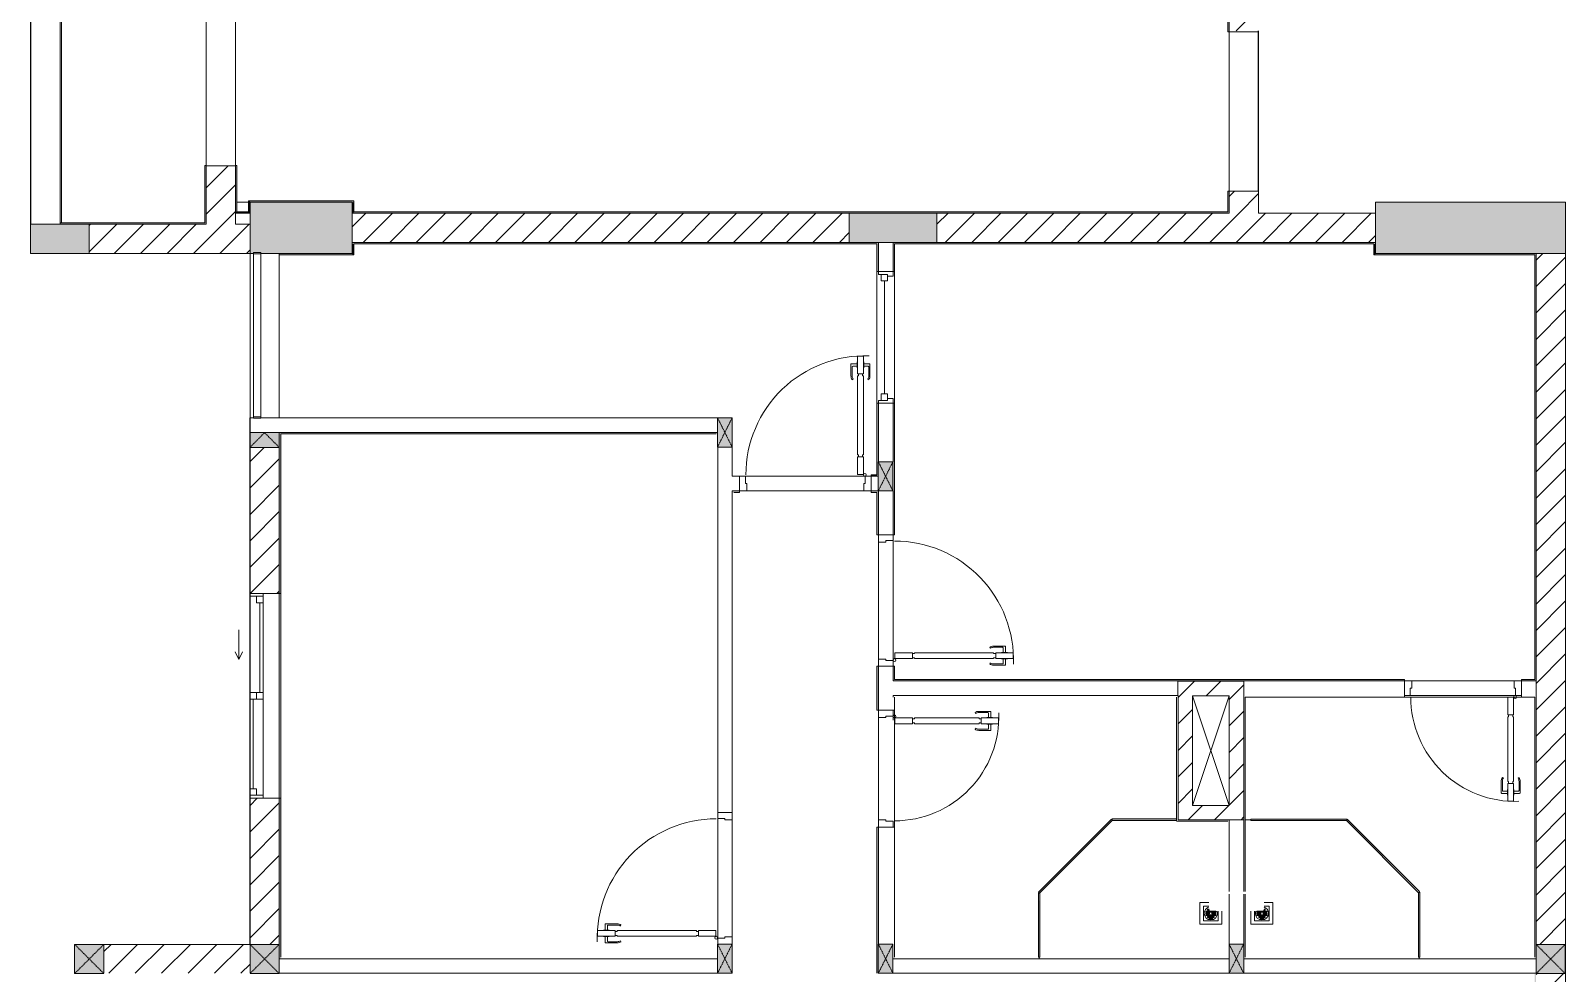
# Model space of a CAD drawing. Header units: millimetres. Extents: x 31444 to 224909, y 392 to 78637.
# Drawn here: x 203507 to 214007, y 64837 to 71285 of the extents above; entities that cross this region are included whole.
import ezdxf

# ---------------------------------------------------------------- set-up
doc = ezdxf.new("R2010")
doc.units = ezdxf.units.MM
doc.linetypes.add('IMPORT-Dash _2_', pattern=[6, 3, -3])
for name, color, linetype, lineweight in [('0-2', 130, 'Continuous', 9), ('A-DETL-GENF-7', 130, 'Continuous', 9), ('A-DOOR-2', 130, 'Continuous', 9), ('A-FLOR-1', 130, 'Continuous', 9), ('A-FLOR-HRAL-5', 130, 'Continuous', 9), ('A-GLAZ-6', 130, 'Continuous', 9), ('A-GLAZ-CURT-4', 130, 'Continuous', 9), ('A-WALL-1', 130, 'Continuous', 9), ('A-WALL-PATT-3', 130, 'Continuous', 9), ('A_1404_dwg-1', 130, 'Continuous', 9), ('I-WALL', 130, 'Continuous', 9), ('I-WALL-1', 130, 'Continuous', 9), ('M-EQPM-5', 130, 'Continuous', 9), ('S-COLS-1', 130, 'Continuous', 9), ('S-COLS-11', 130, 'IMPORT-Dash _2_', 9), ('S-COLS-2', 130, 'Continuous', 9), ('S-COLS-4', 130, 'Continuous', 9), ('S-COLS-HDLN-2', 130, 'IMPORT-Dash _2_', 9)]:
    doc.layers.add(name, color=color, linetype=linetype, lineweight=lineweight)
pattern_1 = [(45, (0, 0), (-90.50967, 90.50967), [])]

# ---------------------------------------------------------------- blocks, each defined once
blk = doc.blocks.new('A_1404_dwg_NCV_TKTC_KET CAU_rvt-1-TKTC_MB HOÀN THIỆN SÀN TẦNG 3-4-4819833-KeyPlan-CH3')
at = {"layer": 'S-COLS-1'}
for points in [[(107653, 69762), (108153, 69762), (108153, 70112), (107453, 70112), (107453, 69762), (107477, 69762), (107477, 69769), (107527, 69769), (107527, 69762)], [(111753, 69837), (112153, 69837), (112153, 70037), (111553, 70037), (111553, 69837)], [(115630, 69762), (116453, 69762), (116453, 70112), (115153, 70112), (115153, 69762)], [(106088, 69762), (106352, 69762), (106352, 69962), (105952, 69962), (105953, 69762)]]:
    blk.add_hatch(color=256, dxfattribs=at).paths.add_polyline_path(points)
at = {"layer": 'A-FLOR-1'}
for p, q in [((105952, 76537), (105952, 69962)), ((114352, 71277), (114352, 71285)), ((107452, 68637), (107452, 65035)), ((113802, 66835), (114252, 66835))]:
    blk.add_line(p, q, dxfattribs=at)
at = {"layer": 'S-COLS-2'}
for p, q in [((107453, 70037), (107453, 69762)), ((108153, 69837), (108153, 70037)), ((111553, 70037), (111553, 69837)), ((112153, 69837), (112153, 70037))]:
    blk.add_line(p, q, dxfattribs=at)
at = {"layer": 'S-COLS-2', "flags": 128}
for points in [[(116253, 69762), (116453, 69762), (116453, 70112), (115153, 70112), (115153, 69837)], [(106153, 69962), (105952, 69962), (105952, 69762), (106352, 69762), (106352, 69962)]]:
    blk.add_lwpolyline(points, dxfattribs=at)
blk = doc.blocks.new('A_1404_dwg_DOOR_CW_01 CANH MO-PANEL KINH - DIW_01-900x2200-CỬA GỖ VÂN LAMINATE-553375-TKTC_MB HOÀN THIỆN SÀN TẦNG 3-4-4819841-KeyPlan-CH3')
at = {"layer": 'A-DETL-GENF-7'}
for p, q in [((49615, 40124), (49615, 40203)), ((49658, 40207), (49619, 40207)), ((49623, 40186), (49623, 40124)), ((49658, 40190), (49627, 40190)), ((49702, 40207), (49741, 40207)), ((49702, 40190), (49733, 40190)), ((49737, 40186), (49737, 40124)), ((49745, 40124), (49745, 40203)), ((49623, 40098), (49629, 40103)), ((49736, 40098), (49730, 40103))]:
    blk.add_line(p, q, dxfattribs=at)
at = {"layer": 'A-DETL-GENF-7', "flags": 128}
for points in [[(49658, 40179), (49660, 40179), (49660, 40219), (49658, 40219)], [(49700, 40259), (49660, 40259), (49660, 40139), (49700, 40139)], [(49702, 40179), (49700, 40179), (49700, 40219), (49702, 40219)], [(49666, 39583), (49660, 39583), (49660, 40125), (49666, 40125), (49666, 40139), (49694, 40139), (49694, 40125), (49700, 40125), (49700, 39583), (49694, 39583), (49694, 39569), (49666, 39569)], [(49660, 39569), (49700, 39569), (49700, 39449), (49660, 39449)]]:
    blk.add_lwpolyline(points, close=True, dxfattribs=at)
at = {"layer": 'A-DETL-GENF-7'}
blk.add_circle((49710, 39447), 10, dxfattribs=at)
for centre, radius, start, end in [((49710, 39447), 814, 88, 180), ((49619, 40203), 4, 90, 180), ((49660, 40124), 45, 180, 215), ((49627, 40186), 4, 90, 180), ((49660, 40124), 37, 180, 215), ((49700, 40124), 37, 325, 0), ((49733, 40186), 4, 0, 90), ((49700, 40124), 45, 325, 0), ((49741, 40203), 4, 0, 90)]:
    blk.add_arc(centre, radius, start, end, dxfattribs=at)
at = {"layer": 'A-DOOR-2'}
blk.add_line((49710, 39437), (49685, 39437), dxfattribs=at)
at = {"layer": 'A-DOOR-2', "flags": 128}
for points in [[(48853, 39337), (48853, 39437), (48893, 39437), (48893, 39387), (48903, 39387), (48903, 39337)], [(49703, 39337), (49703, 39387), (49713, 39387), (49713, 39437), (49753, 39437), (49753, 39337)]]:
    blk.add_lwpolyline(points, close=True, dxfattribs=at)
blk = doc.blocks.new('A_1404_dwg_DOOR_CW_01 CANH MO-PANEL KINH - DIG_02-800x2200-CỬA NHÔM KÍNH-V57-TKTC_MB HOÀN THIỆN SÀN TẦNG 3-4-4819848-KeyPlan-CH3')
at = {"layer": 'A-DETL-GENF-7'}
for p, q in [((112414, 58419), (112418, 58413)), ((112440, 58427), (112519, 58427)), ((112502, 58419), (112440, 58419)), ((112506, 58384), (112506, 58415)), ((112523, 58384), (112523, 58423)), ((112414, 58305), (112418, 58312)), ((112502, 58305), (112440, 58305)), ((112440, 58297), (112519, 58297)), ((112506, 58340), (112506, 58309)), ((112523, 58340), (112523, 58301))]:
    blk.add_line(p, q, dxfattribs=at)
at = {"layer": 'A-DETL-GENF-7', "flags": 128}
for points in [[(111985, 58342), (111985, 58382), (111865, 58382), (111865, 58342)], [(111999, 58348), (111999, 58342), (112441, 58342), (112441, 58348), (112455, 58348), (112455, 58376), (112441, 58376), (112441, 58382), (111999, 58382), (111999, 58376), (111985, 58376), (111985, 58348)], [(112575, 58382), (112575, 58342), (112455, 58342), (112455, 58382)], [(112495, 58384), (112495, 58382), (112534, 58382), (112534, 58384)], [(112495, 58340), (112495, 58342), (112534, 58342), (112534, 58340)]]:
    blk.add_lwpolyline(points, close=True, dxfattribs=at)
at = {"layer": 'A-DETL-GENF-7'}
blk.add_circle((111863, 58392), 10, dxfattribs=at)
for centre, radius, start, end in [((111863, 58392), 714, 270, 2), ((112440, 58382), 45, 90, 125), ((112440, 58382), 37, 90, 125), ((112502, 58415), 4, 0, 90), ((112519, 58423), 4, 0, 90), ((112440, 58342), 45, 235, 270), ((112440, 58342), 37, 235, 270), ((112502, 58309), 4, 270, 0), ((112519, 58301), 4, 270, 0)]:
    blk.add_arc(centre, radius, start, end, dxfattribs=at)
at = {"layer": 'A-DOOR-2'}
blk.add_line((111853, 58392), (111853, 58367), dxfattribs=at)
at = {"layer": 'A-DOOR-2', "flags": 128}
for points in [[(111753, 58435), (111753, 58385), (111803, 58385), (111803, 58395), (111853, 58395), (111853, 58435)], [(111753, 57685), (111753, 57635), (111853, 57635), (111853, 57675), (111803, 57675), (111803, 57685)]]:
    blk.add_lwpolyline(points, close=True, dxfattribs=at)
blk = doc.blocks.new('A_1404_dwg_DOOR_CW_01 CANH MO-PANEL KINH - DIW_01-900x2200-CỬA GỖ VÂN LAMINATE-553393-TKTC_MB HOÀN THIỆN SÀN TẦNG 3-4-4819840-KeyPlan-CH3')
at = {"layer": 'A-DETL-GENF-7'}
for p, q in [((46582, 38482), (46582, 38521)), ((46582, 38438), (46582, 38399)), ((46666, 38525), (46586, 38525)), ((46599, 38482), (46599, 38513)), ((46599, 38438), (46599, 38407)), ((46603, 38517), (46666, 38517)), ((46691, 38517), (46687, 38511)), ((46666, 38395), (46586, 38395)), ((46603, 38403), (46666, 38403)), ((46691, 38404), (46687, 38410))]:
    blk.add_line(p, q, dxfattribs=at)
at = {"layer": 'A-DETL-GENF-7', "flags": 128}
for points in [[(46531, 38440), (46531, 38480), (46651, 38480), (46651, 38440)], [(46610, 38482), (46610, 38480), (46571, 38480), (46571, 38482)], [(46610, 38438), (46610, 38440), (46571, 38440), (46571, 38438)], [(47207, 38474), (47207, 38480), (46665, 38480), (46665, 38474), (46651, 38474), (46651, 38446), (46665, 38446), (46665, 38440), (47207, 38440), (47207, 38446), (47221, 38446), (47221, 38474)], [(47221, 38480), (47221, 38440), (47341, 38440), (47341, 38480)]]:
    blk.add_lwpolyline(points, close=True, dxfattribs=at)
at = {"layer": 'A-DETL-GENF-7'}
blk.add_circle((47343, 38430), 10, dxfattribs=at)
for centre, radius, start, end in [((47343, 38430), 814, 90, 182), ((46586, 38521), 4, 90, 180), ((46603, 38513), 4, 90, 180), ((46666, 38480), 45, 55, 90), ((46666, 38480), 37, 55, 90), ((46586, 38399), 4, 180, 270), ((46603, 38407), 4, 180, 270), ((46666, 38440), 37, 270, 305), ((46666, 38440), 45, 270, 305)]:
    blk.add_arc(centre, radius, start, end, dxfattribs=at)
at = {"layer": 'A-DOOR-2'}
blk.add_line((47353, 38430), (47353, 38455), dxfattribs=at)
at = {"layer": 'A-DOOR-2', "flags": 128}
for points in [[(47453, 39237), (47453, 39287), (47353, 39287), (47353, 39247), (47403, 39247), (47403, 39237)], [(47453, 38387), (47453, 38437), (47403, 38437), (47403, 38427), (47353, 38427), (47353, 38387)]]:
    blk.add_lwpolyline(points, close=True, dxfattribs=at)
blk = doc.blocks.new('A_1404_dwg_M_Fixed - 900 x 1400-901190-TKTC_MB HOÀN THIỆN SÀN TẦNG 3-4-4819850-KeyPlan-CH3')
at = {"layer": 'A-GLAZ-6'}
blk.add_line((111794, 60598), (111794, 61372), dxfattribs=at)
at = {"layer": 'A-GLAZ-6', "flags": 128}
for points in [[(111772, 61416), (111772, 61372), (111816, 61372), (111816, 61416), (111753, 61416), (111753, 61434)], [(111816, 61403), (111853, 61403), (111853, 61435)], [(111753, 60535), (111753, 60554), (111816, 60554), (111816, 60598), (111772, 60598), (111772, 60554)], [(111816, 60567), (111853, 60567), (111853, 60535)]]:
    blk.add_lwpolyline(points, dxfattribs=at)
blk = doc.blocks.new('A_1404_dwg_THU NUOC - THU NUOC-V86-TKTC_MB HOÀN THIỆN SÀN TẦNG 3-4-4819887-KeyPlan-CH3')
at = {"layer": 'M-EQPM-5'}
for p, q in [((113995, 65262), (114059, 65262)), ((114059, 65256), (113995, 65256)), ((113995, 65238), (114059, 65238)), ((114059, 65232), (113995, 65232)), ((114007, 65275), (114015, 65275)), ((114017, 65269), (114007, 65269)), ((114007, 65225), (114047, 65225)), ((114047, 65219), (114007, 65219)), ((114017, 65213), (114037, 65213)), ((114037, 65207), (114017, 65207))]:
    blk.add_line(p, q, dxfattribs=at)
at = {"layer": 'M-EQPM-5', "flags": 128}
for points in [[(114102, 65262), (114102, 65172), (113952, 65172), (113952, 65322), (114013, 65322)], [(114013, 65297), (113977, 65297), (113977, 65197), (114077, 65197), (114077, 65262)], [(113995, 65250), (114019, 65250), (114019, 65244), (113995, 65244)], [(114059, 65244), (114035, 65244), (114035, 65250), (114059, 65250)]]:
    blk.add_lwpolyline(points, dxfattribs=at)
at = {"layer": 'M-EQPM-5'}
for centre, radius, start, end in [((114027, 65247), 45, 109.0518, 180), ((114027, 65247), 45, 109.0518, 180), ((114027, 65247), 45, 180, 360), ((114027, 65247), 45, 180, 360), ((113995, 65259), 3, 90, 270), ((113995, 65247), 3, 90, 270), ((113995, 65235), 3, 90, 270), ((114007, 65272), 3, 90, 270), ((114007, 65222), 3, 90, 270), ((114017, 65210), 3, 90, 270), ((114037, 65210), 3, 270, 90), ((114047, 65222), 3, 270, 90), ((114059, 65259), 3, 270, 90), ((114059, 65247), 3, 270, 90), ((114059, 65235), 3, 270, 90), ((114027, 65247), 45, 0, 20.2407), ((114027, 65247), 45, 0, 20.2407)]:
    blk.add_arc(centre, radius, start, end, dxfattribs=at)
blk = doc.blocks.new('A_1404_dwg_THU NUOC - THU NUOC-V87-TKTC_MB HOÀN THIỆN SÀN TẦNG 3-4-4819888-KeyPlan-CH3')
at = {"layer": 'M-EQPM-5'}
for p, q in [((114345, 65262), (114409, 65262)), ((114409, 65256), (114345, 65256)), ((114345, 65238), (114409, 65238)), ((114409, 65232), (114345, 65232)), ((114357, 65225), (114397, 65225)), ((114397, 65219), (114357, 65219)), ((114367, 65213), (114387, 65213)), ((114387, 65207), (114367, 65207)), ((114397, 65269), (114388, 65269)), ((114391, 65275), (114397, 65275))]:
    blk.add_line(p, q, dxfattribs=at)
at = {"layer": 'M-EQPM-5', "flags": 128}
for points in [[(114302, 65262), (114302, 65172), (114452, 65172), (114452, 65322), (114393, 65322)], [(114327, 65262), (114327, 65197), (114427, 65197), (114427, 65297), (114393, 65297)], [(114345, 65250), (114369, 65250), (114369, 65244), (114345, 65244)], [(114409, 65244), (114385, 65244), (114385, 65250), (114409, 65250)]]:
    blk.add_lwpolyline(points, dxfattribs=at)
at = {"layer": 'M-EQPM-5'}
for centre, radius, start, end in [((114377, 65247), 45, 159.7593, 180), ((114377, 65247), 45, 159.7593, 180), ((114377, 65247), 45, 180, 0), ((114377, 65247), 45, 180, 0), ((114345, 65259), 3, 90, 270), ((114345, 65247), 3, 90, 270), ((114345, 65235), 3, 90, 270), ((114357, 65222), 3, 90, 270), ((114367, 65210), 3, 90, 270), ((114387, 65210), 3, 270, 90), ((114377, 65247), 45, 0, 69.7684), ((114377, 65247), 45, 0, 69.7684), ((114397, 65272), 3, 270, 90), ((114397, 65222), 3, 270, 90), ((114409, 65259), 3, 270, 90), ((114409, 65247), 3, 270, 90), ((114409, 65235), 3, 270, 90)]:
    blk.add_arc(centre, radius, start, end, dxfattribs=at)
blk = doc.blocks.new('A_1404_dwg_Railing - 50 x 10mm-901205-TKTC_MB HOÀN THIỆN SÀN TẦNG 3-4-4819861-KeyPlan-CH3')
at = {"layer": 'A-FLOR-HRAL-5', "flags": 128}
blk.add_lwpolyline([(107527, 61567), (107477, 61567), (107477, 61557), (107527, 61557)], close=True, dxfattribs=at)
blk = doc.blocks.new('A_1404_dwg_Railing - Railing-883597-TKTC_MB HOÀN THIỆN SÀN TẦNG 3-4-4819889-KeyPlan-CH3')
at = {"layer": 'A-FLOR-HRAL-5'}
for p, q in [((107477, 69759), (107477, 68644)), ((107527, 68644), (107527, 69759))]:
    blk.add_line(p, q, dxfattribs=at)
for p in [(0, 8202), (0, 7077)]:
    blk.add_blockref('A_1404_dwg_Railing - 50 x 10mm-901205-TKTC_MB HOÀN THIỆN SÀN TẦNG 3-4-4819861-KeyPlan-CH3', p)
blk = doc.blocks.new('A_1404_dwg_System Panel - Glazed-901207-TKTC_MB HOÀN THIỆN SÀN TẦNG 3-4-4819890-KeyPlan-CH3')
at = {"layer": 'A-GLAZ-CURT-4'}
blk.add_hatch(color=256, dxfattribs=at).paths.add_polyline_path([(115456, 64947), (115458, 64947), (115453, 65392), (115448, 65388), (115448, 64947)])
blk.add_line((115458, 64947), (115458, 65392), dxfattribs=at)
at = {"layer": 'A-GLAZ-CURT-4', "flags": 128}
blk.add_lwpolyline([(115448, 65389), (115448, 64947), (115458, 64947)], dxfattribs=at)
blk = doc.blocks.new('A_1404_dwg_System Panel - Glazed-579379-TKTC_MB HOÀN THIỆN SÀN TẦNG 3-4-4819872-KeyPlan-CH3')
at = {"layer": 'A-GLAZ-CURT-4'}
blk.add_hatch(color=256, dxfattribs=at).paths.add_polyline_path([(65008, 32038), (65500, 32537), (65496, 32540), (65004, 32041)])
blk.add_line((65496, 32540), (65001, 32045), dxfattribs=at)
at = {"layer": 'A-GLAZ-CURT-4', "flags": 128}
blk.add_lwpolyline([(65009, 32039), (65504, 32533), (65496, 32540)], dxfattribs=at)
blk = doc.blocks.new('A_1404_dwg_System Panel - Glazed-901208-TKTC_MB HOÀN THIỆN SÀN TẦNG 3-4-4819891-KeyPlan-CH3')
at = {"layer": 'A-GLAZ-CURT-4'}
blk.add_hatch(color=256, dxfattribs=at).paths.add_polyline_path([(114953, 65882), (114957, 65887), (114953, 65892), (114302, 65887), (114302, 65882)])
at = {"layer": 'A-GLAZ-CURT-4', "flags": 128}
blk.add_lwpolyline([(114957, 65892), (114302, 65892), (114302, 65882), (114957, 65882)], close=True, dxfattribs=at)
blk = doc.blocks.new('A_1404_dwg_System Panel - Glazed-901209-TKTC_MB HOÀN THIỆN SÀN TẦNG 3-4-4819892-KeyPlan-CH3')
at = {"layer": 'A-GLAZ-CURT-4'}
blk.add_hatch(color=256, dxfattribs=at).paths.add_polyline_path([(112849, 64947), (112857, 64947), (112852, 65389), (112847, 65389), (112847, 64947)])
blk.add_line((112857, 64947), (112857, 65387), dxfattribs=at)
at = {"layer": 'A-GLAZ-CURT-4', "flags": 128}
blk.add_lwpolyline([(112847, 65389), (112847, 64947), (112857, 64947)], dxfattribs=at)
blk = doc.blocks.new('A_1404_dwg_System Panel - Glazed-579637-TKTC_MB HOÀN THIỆN SÀN TẦNG 3-4-4819875-KeyPlan-CH3')
at = {"layer": 'A-GLAZ-CURT-4'}
blk.add_hatch(color=256, dxfattribs=at).paths.add_polyline_path([(65499, 29933), (65502, 29944), (65004, 30435), (65003, 30429), (65009, 30423)])
blk.add_line((65506, 29940), (65009, 30437), dxfattribs=at)
at = {"layer": 'A-GLAZ-CURT-4', "flags": 128}
blk.add_lwpolyline([(65001, 30431), (65499, 29933), (65506, 29940)], dxfattribs=at)
blk = doc.blocks.new('A_1404_dwg_System Panel - Glazed-901201-TKTC_MB HOÀN THIỆN SÀN TẦNG 3-4-4819876-KeyPlan-CH3')
at = {"layer": 'A-GLAZ-CURT-4'}
blk.add_hatch(color=256, dxfattribs=at).paths.add_polyline_path([(65001, 30435), (65009, 30438), (65009, 30877), (64999, 30877), (64999, 30435)])
at = {"layer": 'A-GLAZ-CURT-4', "flags": 128}
blk.add_lwpolyline([(65009, 30435), (65009, 30877), (64999, 30877), (64999, 30435)], close=True, dxfattribs=at)
blk = doc.blocks.new('A_1404_dwg_G1_SOF - BO TRU - 100x200-745959-TKTC_MB HOÀN THIỆN SÀN TẦNG 3-4-4819847-KeyPlan-CH3')
at = {"layer": 'S-COLS-1'}
blk.add_hatch(color=256, dxfattribs=at).paths.add_polyline_path([(111053, 40037), (111053, 40237), (110953, 40237), (110953, 40037)])
at = {"layer": 'S-COLS-1', "flags": 128}
blk.add_lwpolyline([(110953, 40037), (111053, 40037), (111053, 40237), (110953, 40237)], close=True, dxfattribs=at)
at = {"layer": 'S-COLS-HDLN-2'}
for p, q in [((110953, 40037), (111053, 40237)), ((111053, 40037), (110953, 40237))]:
    blk.add_line(p, q, dxfattribs=at)
blk = doc.blocks.new('A_1404_dwg_DOOR_CW_01 CANH MO-PANEL KINH - DIG_01-900x2200-CỬA NHÔM KÍNH-901215-TKTC_MB HOÀN THIỆN SÀN TẦNG 3-4-4819898-KeyPlan-CH3')
at = {"layer": 'A-DETL-GENF-7'}
for p, q in [((37865, 52424), (37865, 52503)), ((37908, 52507), (37869, 52507)), ((37952, 52507), (37991, 52507)), ((37995, 52424), (37995, 52503)), ((37873, 52486), (37873, 52424)), ((37873, 52398), (37879, 52403)), ((37908, 52490), (37877, 52490)), ((37952, 52490), (37983, 52490)), ((37986, 52398), (37980, 52403)), ((37987, 52486), (37987, 52424))]:
    blk.add_line(p, q, dxfattribs=at)
at = {"layer": 'A-DETL-GENF-7', "flags": 128}
for points in [[(37908, 52479), (37910, 52479), (37910, 52519), (37908, 52519)], [(37950, 52559), (37910, 52559), (37910, 52439), (37950, 52439)], [(37952, 52479), (37950, 52479), (37950, 52519), (37952, 52519)], [(37916, 51883), (37910, 51883), (37910, 52425), (37916, 52425), (37916, 52439), (37944, 52439), (37944, 52425), (37950, 52425), (37950, 51883), (37944, 51883), (37944, 51869), (37916, 51869)], [(37910, 51869), (37950, 51869), (37950, 51749), (37910, 51749)]]:
    blk.add_lwpolyline(points, close=True, dxfattribs=at)
at = {"layer": 'A-DETL-GENF-7'}
blk.add_circle((37960, 51747), 10, dxfattribs=at)
for centre, radius, start, end in [((37960, 51747), 814, 88, 180), ((37869, 52503), 4, 90, 180), ((37991, 52503), 4, 0, 90), ((37910, 52424), 45, 180, 215), ((37877, 52486), 4, 90, 180), ((37910, 52424), 37, 180, 215), ((37950, 52424), 37, 325, 0), ((37983, 52486), 4, 0, 90), ((37950, 52424), 45, 325, 0)]:
    blk.add_arc(centre, radius, start, end, dxfattribs=at)
at = {"layer": 'A-DOOR-2'}
blk.add_line((37960, 51737), (37935, 51737), dxfattribs=at)
at = {"layer": 'A-DOOR-2', "flags": 128}
for points in [[(37103, 51637), (37103, 51737), (37143, 51737), (37143, 51687), (37153, 51687), (37153, 51637)], [(37953, 51637), (37953, 51687), (37963, 51687), (37963, 51737), (38003, 51737), (38003, 51637)]]:
    blk.add_lwpolyline(points, close=True, dxfattribs=at)
blk = doc.blocks.new('A_1404_dwg_NCV_TKTC_TANG 3 - 4_rvt-1-TKTC_MB HOÀN THIỆN SÀN TẦNG 3-4-4819943-KeyPlan-CH3')
at = {"layer": 'A-WALL-PATT-3'}
h = blk.add_hatch(color=256, dxfattribs=at)
h.paths.add_polyline_path([(107143, 69962), (107153, 69962), (107153, 70362), (107143, 70360), (107143, 69972)])
h.paths.add_polyline_path([(107143, 72862), (107153, 72862), (107153, 73227), (107143, 73227)])
h = blk.add_hatch(color=256, dxfattribs=at)
h.paths.add_polyline_path([(107363, 70047), (107363, 70362), (107353, 70362), (107353, 70047)])
h.paths.add_polyline_path([(107353, 72862), (107363, 72862), (107363, 73227), (107353, 73227)])
h = blk.add_hatch(color=256, dxfattribs=at)
h.paths.add_polyline_path([(114143, 70037), (114153, 70037), (114153, 70187), (114143, 70187), (114143, 70047)])
h.paths.add_polyline_path([(114143, 71277), (114153, 71277), (114153, 73237), (114143, 73237), (114143, 71285)])
for points in [[(107363, 70037), (107453, 70037), (107453, 70047), (107353, 70047), (107353, 70037)], [(107453, 70047), (107452, 70122), (107443, 70122), (107443, 70047)], [(108163, 70112), (108163, 70122), (107453, 70122), (107453, 70112), (108153, 70112)], [(108163, 70037), (108163, 70112), (108153, 70112), (108153, 70037)], [(110343, 70037), (114143, 70037), (114143, 70047), (108163, 70047), (108163, 70037), (109767, 70037)], [(107143, 69962), (107143, 69972), (106153, 69972), (106153, 69962), (106352, 69962)], [(109767, 69827), (111753, 69827), (111753, 69837), (108153, 69837), (108153, 69827), (108163, 69827)], [(108163, 69752), (108163, 69827), (108153, 69827), (108153, 69752)], [(114353, 69827), (115153, 69827), (115153, 69837), (111853, 69837), (111853, 69827), (114153, 69827)], [(115143, 69752), (115153, 69752), (115153, 69827), (115143, 69827), (115143, 69762)], [(107653, 69752), (108153, 69752), (108153, 69762), (107653, 69762)], [(116243, 69752), (116243, 69762), (115153, 69762), (115153, 69752), (115630, 69752)], [(116243, 66847), (116253, 66847), (116253, 69762), (116243, 69762), (116243, 69660)], [(107663, 68527), (110653, 68527), (110653, 68537), (107653, 68537), (107653, 68527)], [(111743, 68237), (111743, 68247), (111703, 68247), (111703, 68237)]]:
    blk.add_hatch(color=256, dxfattribs=at).paths.add_polyline_path(points)
h = blk.add_hatch(color=256, dxfattribs=at)
h.paths.add_polyline_path([(111753, 68237), (111752, 68737), (111743, 68737), (111743, 68237), (111752, 68237)])
h.paths.add_polyline_path([(111753, 69637), (111753, 69827), (111743, 69827), (111743, 69637), (111752, 69637)])
h = blk.add_hatch(color=256, dxfattribs=at)
h.paths.add_polyline_path([(111853, 66847), (111863, 66847), (111863, 66937), (111853, 66937)])
h.paths.add_polyline_path([(111853, 67837), (111863, 67837), (111863, 68737), (111853, 68737), (111853, 68137)])
h.paths.add_polyline_path([(111853, 69637), (111863, 69637), (111863, 69827), (111853, 69827), (111853, 69660)])
h = blk.add_hatch(color=256, dxfattribs=at)
h.paths.add_polyline_path([(107653, 64937), (107663, 64937), (107663, 66035), (107653, 66035), (107653, 65035)])
h.paths.add_polyline_path([(107653, 67435), (107663, 67435), (107663, 68527), (107653, 68527), (107653, 68435)])
h = blk.add_hatch(color=256, dxfattribs=at)
h.paths.add_polyline_path([(111743, 68127), (111743, 68137), (111703, 68137), (111703, 68127)])
h.paths.add_polyline_path([(110803, 68127), (110803, 68137), (110753, 68135), (110753, 68127)])
h = blk.add_hatch(color=256, dxfattribs=at)
h.paths.add_polyline_path([(111752, 64837), (111752, 65837), (111743, 65837), (111743, 64837), (111752, 64837)])
h.paths.add_polyline_path([(111743, 66637), (111753, 66637), (111752, 66937), (111743, 66937)])
h.paths.add_polyline_path([(111753, 67837), (111752, 68137), (111743, 68137), (111743, 67837), (111752, 67837)])
h = blk.add_hatch(color=256, dxfattribs=at)
h.paths.add_polyline_path([(116243, 66837), (116253, 66837), (116253, 66847), (116153, 66847), (116153, 66837)])
h.paths.add_polyline_path([(111863, 66837), (115353, 66837), (115353, 66847), (111853, 66847), (111853, 66837)])
h = blk.add_hatch(color=256, dxfattribs=at)
h.paths.add_polyline_path([(116253, 61912), (116253, 61989), (116243, 61989), (116243, 61912)])
h.paths.add_polyline_path([(116244, 63079), (116253, 63079), (116253, 64837), (116243, 64835), (116243, 63079)])
at = {"layer": 'A-FLOR-1'}
for p, q in [((114152, 71277), (114152, 70187)), ((107153, 70360), (107353, 70360)), ((107363, 70112), (107443, 70112)), ((111653, 68137), (110853, 68137)), ((111753, 66987), (111753, 67787)), ((111853, 67797), (111853, 66977)), ((115403, 66837), (116103, 66837)), ((116103, 66837), (115403, 66837)), ((113803, 66727), (113803, 66737)), ((115393, 66737), (116113, 66737)), ((111753, 65887), (111753, 66587)), ((110653, 65077), (110653, 65897)), ((110753, 65887), (110753, 65087)), ((114153, 65887), (114143, 65887)), ((114263, 65887), (114302, 65887)), ((112853, 64937), (112853, 64947)), ((115453, 64947), (115453, 64937))]:
    blk.add_line(p, q, dxfattribs=at)
at = {"layer": 'A-FLOR-1', "flags": 128}
for points in [[(107153, 70362), (107153, 72860), (107153, 72862)], [(107353, 72862), (107353, 70362), (107353, 72860), (107153, 72860)]]:
    blk.add_lwpolyline(points, dxfattribs=at)
blk.add_lwpolyline([(114352, 71277), (114352, 70187), (114153, 70187), (114153, 71277)], close=True, dxfattribs=at)
at = {"layer": 'A-WALL-1'}
for p, q in [((111753, 69827), (111753, 69637)), ((111853, 69637), (111853, 69827)), ((107527, 69762), (107653, 69762)), ((107653, 69752), (107653, 68637)), ((111753, 69637), (111853, 69637)), ((111853, 68737), (111753, 68737)), ((111753, 68737), (111753, 68337)), ((111853, 68337), (111853, 68737)), ((110653, 68637), (107527, 68637)), ((107453, 68537), (107653, 68537)), ((107653, 68537), (110653, 68537)), ((110653, 68437), (110653, 65937)), ((110843, 68237), (111663, 68237)), ((110753, 68137), (110753, 68127)), ((111653, 68137), (110853, 68137)), ((111703, 68137), (111743, 68137)), ((111853, 67837), (111853, 68137)), ((111753, 66987), (111753, 67787)), ((111853, 67797), (111853, 66977)), ((111853, 66847), (111853, 66937)), ((115353, 66837), (114252, 66837)), ((115353, 66737), (115353, 66837)), ((115403, 66837), (116103, 66837)), ((116153, 66837), (116153, 66737)), ((116253, 66837), (116153, 66837)), ((116253, 66737), (116253, 66837)), ((111753, 65887), (111753, 66587)), ((110653, 65937), (110753, 65937)), ((110653, 65077), (110653, 65897)), ((110753, 65887), (110753, 65087)), ((114153, 65379), (114153, 65037)), ((114253, 65037), (114253, 65379)), ((110753, 65037), (110653, 65037)), ((110753, 64937), (110753, 65037)), ((107653, 64937), (107653, 64837)), ((110652, 64937), (107653, 64937)), ((110753, 64837), (110753, 64937)), ((114153, 64937), (111853, 64937)), ((116253, 64937), (114253, 64937)), ((116253, 64837), (116253, 64937)), ((107653, 64837), (110652, 64837)), ((111852, 64837), (114153, 64837)), ((114253, 64837), (116253, 64837))]:
    blk.add_line(p, q, dxfattribs=at)
at = {"layer": 'A-WALL-1', "flags": 128}
for points in [[(111853, 69827), (111853, 69837), (111753, 69837), (111753, 69827)], [(107453, 68637), (107453, 69762), (107477, 69762)], [(107477, 68637), (107453, 68637), (107453, 68537)], [(110763, 68237), (110753, 68237), (110753, 68247), (110753, 68437)], [(110803, 68137), (110803, 68237), (110763, 68237)], [(111753, 68237), (111703, 68237), (111703, 68137)], [(110753, 65937), (110753, 68127), (110753, 68137), (110803, 68137)], [(111743, 68137), (111753, 68137), (111753, 67837), (111853, 67837)], [(111853, 66937), (111753, 66937), (111753, 66637), (111853, 66637)], [(111853, 66727), (111853, 66737), (113802, 66737), (113802, 66837), (111853, 66837), (111853, 66847)], [(114252, 66837), (114252, 66737), (114253, 66737)], [(111853, 65837), (111753, 65837), (111753, 65037)], [(114253, 65396), (114253, 65887), (114153, 65887), (114153, 65396)]]:
    blk.add_lwpolyline(points, dxfattribs=at)
at = {"layer": 'I-WALL'}
for p, q in [((106163, 73027), (106163, 69972)), ((111753, 69637), (111753, 69827)), ((111853, 69827), (111853, 69637)), ((111743, 68737), (111743, 69637)), ((111863, 69637), (111863, 68737)), ((111753, 68337), (111753, 68737)), ((111853, 68737), (111853, 68337)), ((110803, 68137), (110753, 68137)), ((111743, 68137), (111703, 68137)), ((111853, 68137), (111853, 67837)), ((107653, 66035), (107653, 67435)), ((107663, 67435), (107663, 66035)), ((111853, 66937), (111853, 66847)), ((114252, 66837), (115353, 66837)), ((116153, 66837), (116253, 66837)), ((116153, 66727), (115353, 66727)), ((111863, 66637), (111863, 65837))]:
    blk.add_line(p, q, dxfattribs=at)
at = {"layer": 'I-WALL', "flags": 128}
blk.add_lwpolyline([(106153, 69972), (106153, 73037), (106163, 73037)], dxfattribs=at)
at = {"layer": 'I-WALL-1'}
for p, q in [((110653, 68537), (107653, 68537)), ((111753, 68137), (111743, 68137)), ((113793, 66727), (113793, 65892)), ((113793, 65877), (114143, 65877)), ((114253, 65379), (114253, 65037)), ((114263, 64947), (114263, 65379)), ((107653, 65035), (107653, 64937)), ((116253, 64937), (116253, 65035)), ((107653, 64937), (107663, 64937)), ((111853, 64937), (111863, 64937)), ((114253, 64937), (114263, 64937)), ((116243, 64937), (116253, 64937)), ((116253, 64837), (116243, 64837))]:
    blk.add_line(p, q, dxfattribs=at)
at = {"layer": 'I-WALL-1', "flags": 128}
for points in [[(114143, 73227), (114143, 71277), (114153, 71277), (114153, 73237), (114143, 73237)], [(111753, 69827), (111753, 69837), (108153, 69837), (108153, 69827), (108153, 69762), (107653, 69762), (107653, 69752), (108153, 69752), (108163, 69752), (108163, 69827), (111743, 69827), (111743, 69637), (111753, 69637)], [(116253, 66837), (116253, 66847), (116253, 69762), (116243, 69762), (115153, 69762), (115153, 69827), (115153, 69837), (111853, 69837), (111853, 69827)], [(111853, 69637), (111863, 69637), (111863, 69827), (115143, 69827), (115143, 69752), (115153, 69752), (116243, 69752), (116243, 66847), (116153, 66847), (116153, 66837)], [(111753, 68737), (111743, 68737), (111743, 68247), (111703, 68247), (111703, 68237), (111743, 68237), (111753, 68237)], [(111853, 67837), (111863, 67837), (111863, 68737), (111853, 68737)], [(107653, 68537), (107653, 68527), (107653, 68435)], [(107653, 68435), (107653, 67435), (107663, 67435), (107663, 68527), (110643, 68527)], [(110763, 68127), (110803, 68127), (110803, 68137)], [(111703, 68137), (111703, 68127), (111743, 68127), (111743, 67837), (111753, 67837), (111753, 68137)], [(115353, 66837), (115353, 66847), (111863, 66847), (111863, 66937), (111853, 66937)], [(111853, 66847), (111853, 66837), (114252, 66837)], [(111853, 66637), (111863, 66637), (111863, 66727)], [(114143, 65887), (113803, 65887), (113803, 66727)], [(114253, 66737), (114253, 66727), (114253, 65396)], [(114263, 65396), (114263, 66727), (115353, 66727), (115353, 66737)], [(116153, 66737), (116153, 66727), (116243, 66727), (116243, 64947)], [(116253, 65035), (116253, 66727), (116253, 66737)], [(107663, 64947), (107663, 66035), (107653, 66035), (107653, 65035)], [(111753, 65037), (111753, 65837), (111743, 65837), (111743, 64837)], [(111863, 64947), (111863, 65837), (111853, 65837)]]:
    blk.add_lwpolyline(points, dxfattribs=at)
for points in [[(106153, 69962), (107143, 69962), (107153, 69962), (107153, 70362), (107143, 70362), (107143, 69972), (106153, 69972)], [(108163, 70047), (108163, 70112), (108163, 70122), (107453, 70122), (107443, 70122), (107443, 70047), (107363, 70047), (107363, 70362), (107353, 70362), (107353, 70047), (107353, 70037), (107453, 70037), (107453, 70047), (107453, 70112), (108153, 70112), (108153, 70037), (108163, 70037), (114143, 70037), (114153, 70037), (114153, 70187), (114143, 70187), (114143, 70047)], [(111753, 66637), (111753, 66937), (111743, 66937), (111743, 66637)]]:
    blk.add_lwpolyline(points, close=True, dxfattribs=at)
for name, p in [('A_1404_dwg_Railing - Railing-883597-TKTC_MB HOÀN THIỆN SÀN TẦNG 3-4-4819889-KeyPlan-CH3', (0, 0)), ('A_1404_dwg_M_Fixed - 900 x 1400-901190-TKTC_MB HOÀN THIỆN SÀN TẦNG 3-4-4819850-KeyPlan-CH3', (0, 8202)), ('A_1404_dwg_DOOR_CW_01 CANH MO-PANEL KINH - DIG_01-900x2200-CỬA NHÔM KÍNH-901215-TKTC_MB HOÀN THIỆN SÀN TẦNG 3-4-4819898-KeyPlan-CH3', (73700, 16500)), ('A_1404_dwg_DOOR_CW_01 CANH MO-PANEL KINH - DIG_02-800x2200-CỬA NHÔM KÍNH-V57-TKTC_MB HOÀN THIỆN SÀN TẦNG 3-4-4819848-KeyPlan-CH3', (0, 8202)), ('A_1404_dwg_DOOR_CW_01 CANH MO-PANEL KINH - DIW_01-900x2200-CỬA GỖ VÂN LAMINATE-553393-TKTC_MB HOÀN THIỆN SÀN TẦNG 3-4-4819840-KeyPlan-CH3', (63300, 26650)), ('A_1404_dwg_System Panel - Glazed-901208-TKTC_MB HOÀN THIỆN SÀN TẦNG 3-4-4819891-KeyPlan-CH3', (0, 0)), ('A_1404_dwg_System Panel - Glazed-901209-TKTC_MB HOÀN THIỆN SÀN TẦNG 3-4-4819892-KeyPlan-CH3', (0, 0)), ('A_1404_dwg_THU NUOC - THU NUOC-V86-TKTC_MB HOÀN THIỆN SÀN TẦNG 3-4-4819887-KeyPlan-CH3', (0, 0)), ('A_1404_dwg_THU NUOC - THU NUOC-V87-TKTC_MB HOÀN THIỆN SÀN TẦNG 3-4-4819888-KeyPlan-CH3', (0, 0)), ('A_1404_dwg_System Panel - Glazed-901207-TKTC_MB HOÀN THIỆN SÀN TẦNG 3-4-4819890-KeyPlan-CH3', (0, 0))]:
    blk.add_blockref(name, p)
for name, p, rotation in [('A_1404_dwg_G1_SOF - BO TRU - 100x200-745959-TKTC_MB HOÀN THIỆN SÀN TẦNG 3-4-4819847-KeyPlan-CH3', (221705, 108674), 180), ('A_1404_dwg_G1_SOF - BO TRU - 100x200-745959-TKTC_MB HOÀN THIỆN SÀN TẦNG 3-4-4819847-KeyPlan-CH3', (222805, 108374), 180), ('A_1404_dwg_DOOR_CW_01 CANH MO-PANEL KINH - DIW_01-900x2200-CỬA GỖ VÂN LAMINATE-553375-TKTC_MB HOÀN THIỆN SÀN TẦNG 3-4-4819841-KeyPlan-CH3', (72416, 116690), 270), ('A_1404_dwg_DOOR_CW_01 CANH MO-PANEL KINH - DIG_02-800x2200-CỬA NHÔM KÍNH-V57-TKTC_MB HOÀN THIỆN SÀN TẦNG 3-4-4819848-KeyPlan-CH3', (57717, 178590), 270), ('A_1404_dwg_System Panel - Glazed-579637-TKTC_MB HOÀN THIỆN SÀN TẦNG 3-4-4819875-KeyPlan-CH3', (82916, 130892), 269.9999999999999), ('A_1404_dwg_System Panel - Glazed-901201-TKTC_MB HOÀN THIỆN SÀN TẦNG 3-4-4819876-KeyPlan-CH3', (82916, 130892), 270), ('A_1404_dwg_System Panel - Glazed-579379-TKTC_MB HOÀN THIỆN SÀN TẦNG 3-4-4819872-KeyPlan-CH3', (82916, 130892), 269.9999999999999), ('A_1404_dwg_G1_SOF - BO TRU - 100x200-745959-TKTC_MB HOÀN THIỆN SÀN TẦNG 3-4-4819847-KeyPlan-CH3', (221705, 105074), 180), ('A_1404_dwg_G1_SOF - BO TRU - 100x200-745959-TKTC_MB HOÀN THIỆN SÀN TẦNG 3-4-4819847-KeyPlan-CH3', (222805, 105074), 180), ('A_1404_dwg_G1_SOF - BO TRU - 100x200-745959-TKTC_MB HOÀN THIỆN SÀN TẦNG 3-4-4819847-KeyPlan-CH3', (225205, 105074), 180)]:
    blk.add_blockref(name, p, dxfattribs=dict(rotation=rotation))
blk = doc.blocks.new('A_1404_dwg_1_FAMILY RVT - W01-WxH 1400x1400xmm-389822-TKTC_MB HOÀN THIỆN SÀN TẦNG 3-4-4819949-KeyPlan-CH3')
at = {"layer": 'A-GLAZ-6'}
for p, q in [((49052, 78237), (49052, 78037)), ((49072, 78237), (49072, 78148)), ((49730, 78237), (49775, 78237)), ((50001, 78313), (50204, 78313)), ((50433, 78237), (50433, 78148)), ((49116, 78215), (49730, 78215)), ((49775, 78192), (49730, 78192)), ((49775, 78170), (50389, 78170))]:
    blk.add_line(p, q, dxfattribs=at)
at = {"layer": 'A-GLAZ-6', "flags": 128}
for points in [[(50052, 78339), (50001, 78313), (50052, 78288)], [(50452, 78037), (50452, 78237), (49052, 78237), (49116, 78237)], [(49730, 78148), (49730, 78237), (49116, 78237), (49116, 78192), (49072, 78192)], [(49775, 78148), (49775, 78237), (50433, 78237), (50452, 78237)], [(49052, 78148), (49072, 78148), (49730, 78148), (49775, 78148), (50389, 78148), (50452, 78148)], [(50433, 78192), (50389, 78192), (50389, 78148)]]:
    blk.add_lwpolyline(points, dxfattribs=at)
blk = doc.blocks.new('A_1404_dwg_G1_SOF - BO TRU - 200x200-V48-TKTC_MB HOÀN THIỆN SÀN TẦNG 3-4-4820028-KeyPlan-CH3')
at = {"layer": 'S-COLS-11'}
blk.add_hatch(color=256, dxfattribs=at).paths.add_polyline_path([(116287, 64835), (116452, 64837), (116450, 65035), (116253, 65035), (116253, 64835)])
at = {"layer": 'S-COLS-4', "flags": 128}
blk.add_lwpolyline([(116253, 65035), (116452, 65035), (116452, 64835), (116253, 64835)], dxfattribs=at)
at = {"layer": 'S-COLS-HDLN-2'}
for p, q in [((116253, 65035), (116452, 64835)), ((116452, 65035), (116253, 64835))]:
    blk.add_line(p, q, dxfattribs=at)
blk = doc.blocks.new('A_1404_dwg_G1_SOF - BO TRU - 200x200-V51-TKTC_MB HOÀN THIỆN SÀN TẦNG 3-4-4820031-KeyPlan-CH3')
at = {"layer": 'S-COLS-11'}
blk.add_hatch(color=256, dxfattribs=at).paths.add_polyline_path([(106253, 64835), (106453, 64837), (106453, 65035), (106253, 65035), (106253, 64837)])
at = {"layer": 'S-COLS-4', "flags": 128}
blk.add_lwpolyline([(106453, 64835), (106253, 64835), (106253, 65035), (106453, 65035), (106453, 64837)], dxfattribs=at)
at = {"layer": 'S-COLS-HDLN-2'}
for p, q in [((106253, 65035), (106453, 64835)), ((106453, 65035), (106253, 64835))]:
    blk.add_line(p, q, dxfattribs=at)
blk = doc.blocks.new('A_1404_dwg_G1_SOF - BO TRU - 200x200-V54-TKTC_MB HOÀN THIỆN SÀN TẦNG 3-4-4820034-KeyPlan-CH3')
at = {"layer": 'S-COLS-11'}
blk.add_hatch(color=256, dxfattribs=at).paths.add_polyline_path([(107653, 68435), (107653, 68537), (107453, 68537), (107453, 68435)])
at = {"layer": 'S-COLS-4', "flags": 128}
blk.add_lwpolyline([(107653, 68435), (107453, 68435), (107453, 68537)], dxfattribs=at)
at = {"layer": 'S-COLS-HDLN-2'}
for p, q in [((107554, 68537), (107453, 68435)), ((107551, 68537), (107653, 68435))]:
    blk.add_line(p, q, dxfattribs=at)
blk = doc.blocks.new('A_1404_dwg_G1_SOF - BO TRU - 200x200-V118-TKTC_MB HOÀN THIỆN SÀN TẦNG 3-4-4820040-KeyPlan-CH3')
at = {"layer": 'S-COLS-11'}
blk.add_hatch(color=256, dxfattribs=at).paths.add_polyline_path([(107653, 64835), (107653, 65035), (107453, 65035), (107453, 64835)])
at = {"layer": 'S-COLS-4'}
blk.add_line((107653, 64835), (107453, 64835), dxfattribs=at)
at = {"layer": 'S-COLS-4', "flags": 128}
blk.add_lwpolyline([(107453, 64837), (107453, 65035), (107653, 65035)], dxfattribs=at)
at = {"layer": 'S-COLS-HDLN-2'}
for p, q in [((107453, 65035), (107653, 64835)), ((107653, 65035), (107453, 64835))]:
    blk.add_line(p, q, dxfattribs=at)
blk = doc.blocks.new('A_1404_dwg-4819832-KeyPlan-CH3')
at = {"layer": 'A-WALL-PATT-3'}
h = blk.add_hatch(dxfattribs=at)
h.set_pattern_fill('FP_23', color=256, style=0, pattern_type=2)
h.set_pattern_definition(pattern_1)
h.paths.add_polyline_path([(114153, 70037), (114353, 70037), (114352, 70187), (114153, 70187)])
h.paths.add_polyline_path([(114353, 71285), (114353, 71512), (114153, 71512), (114153, 71285)])
h.paths.add_polyline_path([(114353, 71712), (114353, 74517), (114153, 74517), (114153, 71712), (114326, 71712)])
h = blk.add_hatch(dxfattribs=at)
h.set_pattern_fill('FP_23', color=256, style=0, pattern_type=2)
h.set_pattern_definition(pattern_1)
h.paths.add_polyline_path([(107153, 69962), (107353, 69962), (107352, 70360), (107153, 70360)])
h.paths.add_polyline_path([(107153, 72862), (107353, 72862), (107352, 73237), (107153, 73237), (107153, 72862)])
h = blk.add_hatch(dxfattribs=at)
h.set_pattern_fill('FP_23', color=256, style=0, pattern_type=2)
h.set_pattern_definition(pattern_1)
h.paths.add_polyline_path([(108163, 69837), (111553, 69837), (111553, 70037), (108153, 70037), (108153, 69837)])
h = blk.add_hatch(dxfattribs=at)
h.set_pattern_fill('FP_23', color=256, style=0, pattern_type=2)
h.set_pattern_definition(pattern_1)
h.paths.add_polyline_path([(114353, 69837), (115153, 69837), (115153, 70037), (112153, 70037), (112153, 69837), (114353, 69837)])
h = blk.add_hatch(dxfattribs=at)
h.set_pattern_fill('FP_23', color=256, style=0, pattern_type=2)
h.set_pattern_definition(pattern_1)
h.paths.add_polyline_path([(107453, 69762), (107453, 69962), (106352, 69962), (106352, 69762), (107353, 69762)])
h = blk.add_hatch(dxfattribs=at)
h.set_pattern_fill('FP_23', color=256, style=0, pattern_type=2)
h.set_pattern_definition(pattern_1)
h.paths.add_polyline_path([(116453, 61912), (116452, 61989), (116253, 61989), (116253, 61912), (116452, 61912)])
h.paths.add_polyline_path([(116452, 63152), (116453, 63152), (116450, 64835), (116253, 64835), (116253, 63152), (116451, 63152)])
h.paths.add_polyline_path([(116453, 63152), (116452, 69762), (116253, 69762), (116253, 65035), (116452, 65035), (116452, 64835)])
h = blk.add_hatch(dxfattribs=at)
h.set_pattern_fill('FP_23', color=256, style=0, pattern_type=2)
h.set_pattern_definition(pattern_1)
h.paths.add_polyline_path([(107653, 65035), (107653, 66035), (107453, 66035), (107453, 65035)])
h.paths.add_polyline_path([(107653, 67435), (107653, 68435), (107453, 68435), (107453, 67435)])
h = blk.add_hatch(dxfattribs=at)
h.set_pattern_fill('FP_23', color=256, style=0, pattern_type=2)
h.set_pattern_definition(pattern_1)
h.paths.add_polyline_path([(113902, 66735), (114252, 66735), (114252, 66835), (113802, 66835), (113803, 66735)])
h = blk.add_hatch(dxfattribs=at)
h.set_pattern_fill('FP_23', color=256, style=0, pattern_type=2)
h.set_pattern_definition(pattern_1)
h.paths.add_polyline_path([(113803, 65985), (113902, 65985), (113902, 66735), (113803, 66735)])
h = blk.add_hatch(dxfattribs=at)
h.set_pattern_fill('FP_23', color=256, style=0, pattern_type=2)
h.set_pattern_definition(pattern_1)
h.paths.add_polyline_path([(114250, 65985), (114252, 65985), (114250, 66735), (114152, 66735), (114152, 65985)])
h = blk.add_hatch(dxfattribs=at)
h.set_pattern_fill('FP_23', color=256, style=0, pattern_type=2)
h.set_pattern_definition(pattern_1)
h.paths.add_polyline_path([(114152, 65887), (114252, 65887), (114250, 65985), (113803, 65985), (113804, 65887), (113902, 65887)])
h = blk.add_hatch(dxfattribs=at)
h.set_pattern_fill('FP_23', color=256, style=0, pattern_type=2)
h.set_pattern_definition(pattern_1)
h.paths.add_polyline_path([(106453, 64837), (107453, 64837), (107453, 65035), (106453, 65035)])
at = {"layer": '0-2'}
for p, q in [((113902, 65986), (114152, 66735)), ((114152, 65985), (113902, 66734))]:
    blk.add_line(p, q, dxfattribs=at)
at = {"layer": 'A-FLOR-1'}
blk.add_line((114353, 71285), (114353, 70195), dxfattribs=at)
at = {"layer": 'A-WALL-1'}
for p, q in [((105953, 69962), (105953, 73037)), ((108153, 70037), (108153, 69837)), ((111553, 69837), (111553, 70037)), ((112153, 70037), (112153, 69837)), ((115153, 69837), (115153, 70037)), ((106352, 69962), (106352, 69762)), ((107453, 69762), (107453, 69962)), ((106352, 69762), (107453, 69762)), ((116453, 69762), (116253, 69762)), ((107453, 68435), (107453, 67435)), ((114252, 65887), (114252, 66737))]:
    blk.add_line(p, q, dxfattribs=at)
at = {"layer": 'A-WALL-1', "flags": 128}
for points in [[(115153, 70037), (114353, 70037), (114353, 70195)], [(107453, 69962), (107353, 69962), (107353, 70037)], [(116253, 63152), (116453, 63152), (116453, 69762)], [(114252, 66835), (113802, 66835), (113802, 66737)], [(107453, 66035), (107453, 65035), (106453, 65035)]]:
    blk.add_lwpolyline(points, dxfattribs=at)
blk.add_lwpolyline([(113902, 66735), (114152, 66735), (114152, 65985), (113902, 65985)], close=True, dxfattribs=at)
for name in ['A_1404_dwg_NCV_TKTC_KET CAU_rvt-1-TKTC_MB HOÀN THIỆN SÀN TẦNG 3-4-4819833-KeyPlan-CH3', 'A_1404_dwg_NCV_TKTC_TANG 3 - 4_rvt-1-TKTC_MB HOÀN THIỆN SÀN TẦNG 3-4-4819943-KeyPlan-CH3', 'A_1404_dwg_G1_SOF - BO TRU - 200x200-V54-TKTC_MB HOÀN THIỆN SÀN TẦNG 3-4-4820034-KeyPlan-CH3', 'A_1404_dwg_G1_SOF - BO TRU - 200x200-V51-TKTC_MB HOÀN THIỆN SÀN TẦNG 3-4-4820031-KeyPlan-CH3', 'A_1404_dwg_G1_SOF - BO TRU - 200x200-V118-TKTC_MB HOÀN THIỆN SÀN TẦNG 3-4-4820040-KeyPlan-CH3', 'A_1404_dwg_G1_SOF - BO TRU - 200x200-V48-TKTC_MB HOÀN THIỆN SÀN TẦNG 3-4-4820028-KeyPlan-CH3']:
    blk.add_blockref(name, (0, 0))
at = {"rotation": 90}
blk.add_blockref('A_1404_dwg_1_FAMILY RVT - W01-WxH 1400x1400xmm-389822-TKTC_MB HOÀN THIỆN SÀN TẦNG 3-4-4819949-KeyPlan-CH3', (185690, 16983), dxfattribs=at)

msp = doc.modelspace()

# ---------------------------------------------------------------- block references
at = {"layer": 'A_1404_dwg-1'}
msp.add_blockref('A_1404_dwg-4819832-KeyPlan-CH3', (97554.9, 0), dxfattribs=at)

doc.saveas('drawing.dxf')
